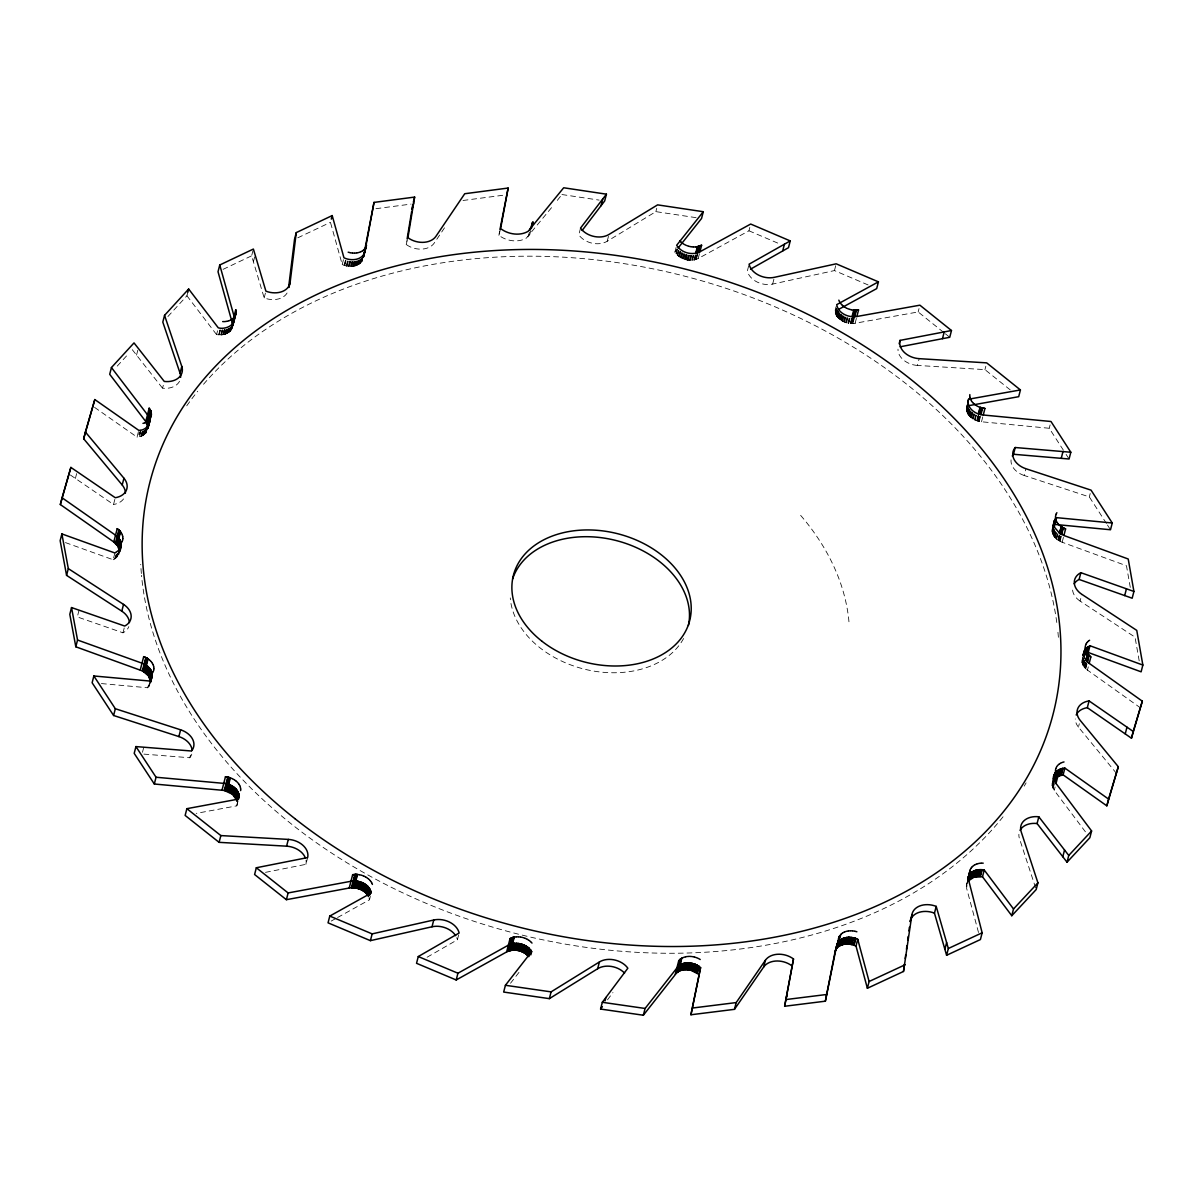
<?xml version="1.0" encoding="UTF-8"?>
<svg xmlns="http://www.w3.org/2000/svg" width="1203" height="1203" viewBox="0 0 1203 1203"><rect width="100%" height="100%" fill="white"/><g stroke="black" fill="none" stroke-linecap="round" stroke-linejoin="round"><path stroke-width="0.75" stroke-dasharray="5 3.75" d="M978.505 932.475L966.595 888.22L967.738 879.408M966.881 405.982C964.144 414.599 973.874 421.306 981.513 421.772L1049.242 428.268L1065.106 452.854M1140.579 707.935L1085.738 668.868L1082.535 664.432L1081.858 660.267M237.337 802.762L236.811 805.845L196.209 813.378M1130.279 587.395L1126.474 565.756L1062.174 542.252C1056.339 540.327 1050.144 534.117 1052.655 527.561M1085.407 831.814L1054.234 790.371L1052.114 785.529L1052.369 782.01M444.493 227.863L434.223 243.066A18.406 13.398 14.4 0 1 406.193 244.48L406.809 240.795M551.53 207.668L526.463 238.014A20.436 14.872 14.4 0 1 498.899 235.307L499.576 231.623M966.43 884.491L966.761 883.182M75.398 478.448L77.127 471.681M136.54 355.111L138.285 348.359M79.037 610.177L77.308 616.928L122.977 632.808A18.406 13.398 14.4 0 0 128.826 626.613M70.391 475.02L113.518 504.493L115.262 497.726M94.586 407.396L137.037 437.11L138.766 430.343M140.766 430.072L139.037 436.824L137.037 437.11M140.946 430.027C133.774 441.561 144.796 435.561 146.992 431.621M139.548 436.689L141.292 429.922M140.916 436.328L142.646 429.561M141.232 436.208L142.977 429.441M141.578 436.057L143.322 429.291M142.646 435.606L144.375 428.854M142.931 435.441L144.661 428.674M143.067 435.381L144.811 428.614M143.368 435.185L145.097 428.418M144.18 434.704L145.909 427.937M144.51 434.418L146.24 427.666M144.661 434.313L146.405 427.561M65.443 542.598L113.157 559.741L114.886 552.974M145.488 433.606L146.781 428.539M145.819 433.215L147.127 428.133M145.984 433.05L147.007 429.456M113.157 559.741L114.796 558.944L116.676 552.087M114.796 558.944L116.932 551.906M115.187 558.658L118.21 550.974M116.24 557.951L118.435 550.733M116.706 557.5L118.932 551.47M117.443 556.778L119.187 551.094M120.059 549.621L117.714 556.433M179.548 381.261A18.406 13.398 14.4 0 1 162.555 388.208L164.285 381.441M167.894 316.554L186.931 295.788L187.788 292.404M122.977 632.808L124.706 626.041M232.284 327.923C230.059 334.073 222.375 335.757 216.57 334.599L218.299 327.848M218.69 334.885L220.42 328.118M218.871 334.885L220.615 328.133M219.262 334.9L220.991 328.133M220.781 334.93L222.525 328.163M221.036 334.9L222.766 328.148M221.157 334.915L222.886 328.148M221.578 334.855L223.307 328.103M222.826 334.75L224.555 327.983M223.187 334.675L224.916 327.908L223.352 334.66M223.728 334.554L225.472 327.802M224.766 334.344L226.495 327.577M225.217 334.178L226.946 327.427M225.427 334.133L227.156 327.366M225.743 333.998L227.472 327.246M226.555 333.712L228.299 326.96M227.081 333.457L228.811 326.69M227.307 333.351L229.051 326.599M227.547 333.201L229.292 326.449M228.179 332.885L229.908 326.118M228.72 332.494L230.705 325.592M229.141 332.193L230.871 325.427M229.593 331.878L231.322 325.111M230.119 331.336L231.427 326.254M230.344 331.126L231.758 325.908M230.75 330.69L232.059 325.622M231.442 329.727L232.735 324.66M231.668 329.366L232.525 325.983M287.066 293.036A18.406 13.398 14.4 0 1 264.179 297.923L251.638 255.818L252.946 250.75M253.412 261.758L255.141 255.006M101.398 683.575L147.789 687.77L149.533 681.018M147.789 687.77L150.27 681.349M148.946 686.462L150.42 681.093M149.112 686.176L150.586 681.8M142.48 752.281L143.774 747.198M264.179 297.923L265.908 291.156M143.879 754.116L189.773 757.755L191.503 751.003M362.644 260.059C359.005 267.397 348.81 267.698 342.223 264.54L330.449 222.344L331.321 218.961M342.223 264.54L343.953 257.773M344.193 265.337L345.923 258.57M344.374 265.397L346.058 258.615M344.765 265.502L346.494 258.735M346.253 265.923L347.983 259.171M346.629 265.998L348.253 259.216M347.065 266.074L348.81 259.307M348.359 266.299L350.103 259.532M348.765 266.329L350.494 259.562M348.93 266.359L350.674 259.592M349.351 266.374L351.096 259.607M350.464 266.449L352.208 259.683M350.99 266.419L352.735 259.668M351.231 266.434L352.96 259.668M351.592 266.404L353.336 259.637M352.539 266.359L354.283 259.607M353.171 266.269L354.915 259.502M353.456 266.239L355.186 259.472M353.757 266.179L355.502 259.412M354.524 266.058L356.268 259.292M355.246 265.848L356.975 259.081M355.562 265.773L357.532 258.931M356.389 265.517L358.133 258.765M357.171 265.186L358.9 258.419M357.486 265.066L359.216 258.299M357.667 264.961L359.396 258.209M358.088 264.78L359.832 258.013M358.885 264.284L360.629 257.517M359.201 264.104L361.05 257.247M359.592 263.833L361.336 257.081M360.374 263.156L362.118 256.389M360.644 262.931L362.599 255.968M362.93 256.72L361.832 261.532M361.802 261.577L363.351 256.074M236.811 805.845L238.54 799.078M406.193 244.48L407.937 237.713M265.502 872.355L305.893 864.34L307.637 857.589M498.899 235.307L500.628 228.555M528.027 236.871L529.591 231.608M529.546 235.382L530.854 230.299M337.607 917.513L369.501 899.769L370.795 894.701M580.538 228.074L578.808 234.841A18.406 13.398 14.4 0 0 607.214 241.247L655.876 211.638L699.725 218.209M607.214 241.247L608.944 234.48M427.095 957.227L457.411 939.769L459.14 933.002M655.876 211.638L656.748 208.254M749.815 227.412L748.958 230.796L698.191 258.525C690.342 262.465 679.545 259.592 674.913 252.059L676.221 246.991M676.026 253.698L677.65 246.81M676.266 253.953L677.996 247.201M677.169 254.991L678.913 248.224M677.424 255.231L679.093 248.389M677.74 255.487L679.484 248.735M678.657 256.299L680.387 249.532M678.973 256.51L680.703 249.743M679.109 256.615L680.838 249.848M679.454 256.841L681.184 250.074M680.342 257.442L682.071 250.69M680.808 257.698L682.537 250.931M681.003 257.818L682.733 251.051M681.349 257.983L683.078 251.216M682.191 258.434L683.921 251.668M682.823 258.675L684.552 251.923M683.078 258.81L684.823 252.044M683.409 258.916L685.139 252.149M684.161 259.216L685.905 252.465M684.958 259.442L686.702 252.69M685.289 259.562L687.018 252.795M685.575 259.622L687.304 252.856M686.236 259.803L687.966 253.036M687.199 259.968L688.928 253.216M687.575 260.059L689.304 253.292M687.8 260.074L689.545 253.322M688.342 260.164L690.071 253.412M689.454 260.239L691.199 253.487M689.875 260.284L691.62 253.517M690.056 260.284L691.785 253.517M690.447 260.314L692.191 253.547M691.71 260.254L693.454 253.487M692.146 260.239L693.996 253.472M692.522 260.209L694.251 253.457M693.981 259.983L695.71 253.216M694.372 259.908L696.116 253.156M694.507 259.893L696.236 253.141M694.717 259.818L696.642 253.021M695.59 259.622L697.319 252.871M695.981 259.472L697.74 252.69M696.357 259.352L698.086 252.6M698.191 258.525L699.935 251.773M748.657 265.893L747.349 270.961A18.406 13.398 14.4 0 0 772.642 284.088L834.446 270.57L868.25 285.006M772.642 284.088L774.386 277.322M834.446 270.57L835.754 265.502M836.265 306.344C831.168 317.487 845.709 325.291 855.138 323.246L918.16 311.953L943.994 332.675M835.258 313.006L837.002 306.254M835.303 313.156L837.032 306.344M835.423 313.457L837.168 306.69M835.859 314.6L837.168 309.532M836.01 314.885L837.273 309.727M836.205 315.201L837.514 310.133M836.747 316.148L838.476 309.382M836.957 316.419L838.265 311.351M837.047 316.554L838.341 311.472M837.288 316.84L839.017 310.073M837.889 317.607L839.634 310.855M838.25 317.953L839.98 311.186L838.386 318.118M838.656 318.344L840.386 311.592M839.288 318.96L841.017 312.209M839.799 319.351L841.529 312.6M839.995 319.532L841.724 312.765M840.265 319.712L842.01 312.96M840.882 320.193L842.626 313.427M841.574 320.599L843.318 313.833M841.844 320.78L843.589 314.013M842.1 320.915L843.844 314.148M842.671 321.246L844.401 314.479M843.544 321.652L845.288 314.885M844.115 321.908L845.619 315.051M844.596 322.118L846.341 315.366M845.679 322.479L847.408 315.712M846.07 322.63L847.98 315.908M846.626 322.795L848.371 316.028M847.92 323.081L849.649 316.314M848.341 323.186L850.085 316.419M848.461 323.201L850.205 316.434M848.732 323.261L850.461 316.494M850.28 323.427L852.01 316.675M850.641 323.472L852.386 316.72M850.837 323.487L852.581 316.735M851.092 323.487L852.837 316.72M851.288 323.502L853.032 316.735M852.04 323.547L853.784 316.78M852.927 323.502L854.671 316.735M855.138 323.246L856.867 316.494M918.16 311.953L919.032 308.569M1010.264 389.922L984.956 369.637L917.438 365.426L919.167 358.659M966.415 407.907L967.753 402.404M966.34 409.246L967.618 403.982M966.385 409.667L967.633 404.268M966.49 410.644L967.798 405.576M966.595 411.08L967.889 405.877M966.716 411.396L968.009 406.328M966.971 412.253L968.265 407.17M967.227 412.824L968.46 407.576M967.377 413.095L969.122 406.343M967.723 413.817L969.468 407.05M968.054 414.298L969.362 409.231M968.174 414.509L969.483 409.441M968.37 414.734L970.099 407.982M968.761 415.321L970.505 408.554M969.257 415.862L971.001 409.095M969.453 416.088L971.182 409.336M969.648 416.283L971.377 409.516M970.054 416.719L971.783 409.967M970.746 417.306L972.475 410.554M971.001 417.546L972.731 410.794M971.182 417.682L972.926 410.915M971.573 418.012L973.302 411.246M972.475 418.599L974.204 411.847M984.956 369.637L985.828 366.253M972.806 418.839L974.535 412.073M972.956 418.93L974.686 412.163M973.272 419.14L975.016 412.373M974.43 419.727L976.159 412.96M974.911 419.982L976.535 413.17M975.152 420.088L976.881 413.336M976.61 420.659L978.355 413.892M978.701 414.027L977.137 420.855L978.881 414.103M977.407 420.915L979.137 414.148M977.588 420.975L979.332 414.223M978.31 421.215L980.054 414.449M978.791 421.291L980.55 414.539M979.212 421.411L980.956 414.644M981.513 421.772L983.257 415.005M1106.474 523.5L1089.332 496.914L1024.189 475.486L1025.918 468.734M1049.242 428.268L1050.114 424.885M1052.189 529.185L1053.136 525.365M1052.084 530.869L1053.362 524.929M1052.099 531.591L1053.407 526.523M1052.204 532.102L1053.512 527.034M1052.309 532.568L1053.542 527.245M1052.445 533.2L1053.753 528.117M1052.775 534.057L1053.993 528.734M1052.881 534.267L1054.189 529.2M1053.091 534.779L1054.384 529.711M1053.648 535.756L1054.805 530.403M1053.768 535.921L1055.076 530.854M1054.008 536.312L1055.302 531.245M1054.64 537.079L1056.369 530.312M1054.971 537.485L1056.595 530.613M1055.196 537.756L1056.926 531.004M966.31 886.16L967.994 879.017M966.295 886.476L967.603 881.393M1056.069 538.583L1057.798 531.816M1056.429 538.929L1058.084 532.102M1056.61 539.094L1058.354 532.343M1057.813 539.982L1059.542 533.215M1058.144 540.222L1059.828 533.44M1058.249 540.297L1059.978 533.546M1058.64 540.523L1060.219 533.651M1059.241 540.929L1060.986 534.162M1059.708 541.139L1061.422 534.358M1060.054 541.335L1061.783 534.568M1062.174 542.252L1063.903 535.485M1089.332 496.914L1090.189 493.531M1139.196 660.868L1135.03 637.154L1080.099 601.079L1081.828 594.312M1081.798 661.229L1083.106 656.161M1081.963 662.432L1083.196 656.883M1082.023 662.838L1083.753 656.071M1082.294 663.68L1083.587 658.612M1082.444 664.131L1083.677 658.928M1052.024 783.935L1053.422 778.13M1082.535 664.432L1084.264 657.665M1052.084 784.912L1053.377 779.845M1052.114 785.529L1053.377 780.176M1083.031 665.394L1084.76 658.627M1083.241 665.8L1084.911 658.943L1083.332 665.996M1052.399 786.702L1053.693 781.634M1052.505 787.138L1053.753 781.92M1052.64 787.484L1053.903 782.251M1052.836 788.04L1054.565 781.288M1084.129 667.094L1085.422 662.011M1053.181 788.717L1054.775 781.634M1084.309 667.349L1086.038 660.582M1084.414 667.485L1086.083 660.627M1084.7 667.785L1086.324 660.883M1085.121 668.297L1086.85 661.53M1054.234 790.371L1055.106 786.988M1085.482 668.597L1087.196 661.83M1085.738 668.868L1087.467 662.116M1087.422 670.236L1088.294 666.868M1116.564 773.484L1078.444 727.108L1079.302 723.725M119.247 553.365L118.751 554.703M607.47 999.858L612.959 992.535M510.523 983.242L519.666 971.498M557.32 200.375L560.778 195.999M674.913 252.059L677.229 249.141M117.232 366.103L128.51 353.787M331.231 921.062L336.013 918.4M223.066 269.352L251.638 255.818M297.803 237.803L330.449 222.344M375.968 208.69L411.065 204.089M463.005 200.48L504.598 195.051M561.936 194.54L599.124 200.104M748.958 230.796L778.176 243.277M945.438 333.832L949.738 337.291M132.27 349.682L162.555 388.208M186.931 295.788L216.57 334.599M1066.099 454.388L1069.076 459.005M1107.482 525.064L1110.504 529.756M369.005 897.724L369.501 899.769M1035.603 887.814L1019.422 838.446A18.406 13.398 14.4 0 1 1018.896 834.28M683.59 638.477A91.007 66.24 14.4 0 1 585.966 669.53A91.007 66.24 14.4 0 1 510.283 597.936M917.438 365.426A18.406 13.398 14.4 0 1 897.994 349.171M1024.189 475.486A18.406 13.398 14.4 0 1 1011.046 459.862M1080.099 601.079A18.406 13.398 14.4 0 1 1072.565 589.62M1078.444 727.108A18.406 13.398 14.4 0 1 1075.287 718.943M456.719 937.693A18.406 13.398 14.4 0 1 457.411 939.769M306.028 860.235A18.406 13.398 14.4 0 1 305.893 864.34M191.773 754.161A18.406 13.398 14.4 0 1 189.773 757.755M123.548 498.914A18.406 13.398 14.4 0 1 113.518 504.493M1026.099 782.882A466.238 339.351 14.4 0 1 1024.189 786.145M1003.046 816.792A466.238 339.351 14.4 0 1 501.831 929.769A466.238 339.351 14.4 0 1 141.518 575.35M141.368 573.545A466.238 339.351 14.4 0 1 140.736 564.342M186.736 405.832A466.238 339.351 14.4 0 1 197.728 391.246M203.548 384.253A466.238 339.351 14.4 0 1 698.853 279.983A466.238 339.351 14.4 0 1 1057.121 625.049M1057.948 632.297A466.238 339.351 14.4 0 1 1058.565 639.5M800.642 515.365A265.517 193.247 14.4 0 1 849.213 624.974M854.235 316.735L852.506 323.502L854.265 316.735"/><path stroke-width="1.5" d="M236.044 312.735L235.743 309.757L232.329 323.066L232.69 325.502M235.623 314.795L236.014 312.885M968.099 878.04L982.144 932.791L980.415 939.558L946.596 955.272L934.46 913.152L936.205 906.385A18.406 13.398 14.4 0 0 911.874 914.972L910.13 921.739A18.406 13.398 14.4 0 1 934.46 913.152M1038.821 816.792L1037.091 823.544L1067.031 862.205L1068.76 855.438L1038.821 816.792A18.406 13.398 14.4 0 0 1021.167 831.694L1037.918 882.822L1036.174 889.573L1011.783 915.724L982.49 876.776L974.28 877.002L967.753 881.303L969.753 871.919L967.753 880.235M119.924 550.673C122.811 545.185 120.706 538.373 115.533 535.2L62.06 497.771L70.872 467.411L115.262 497.726A18.406 13.398 14.4 0 0 123.939 478.223L85.398 432.012L94.811 399.561L138.766 430.343C146.691 430.779 153.473 421.276 147.488 414.749L111.443 367.547L134.014 342.915L164.285 381.441A18.406 13.398 14.4 0 0 181.788 366.419L164.555 315.336L188.66 289.021L218.299 327.848C225.457 329.848 236.435 325.096 234.074 316.299L219.758 264.991L253.382 249.051L265.908 291.156A18.406 13.398 14.4 0 0 290.134 282.419L296.269 232.6L332.193 215.578L343.953 257.773C350.87 261.231 362.569 260.434 364.87 251.668L374.013 202.405L414.644 197.081L407.937 237.713A18.406 13.398 14.4 0 0 435.952 236.299L464.734 193.728L508.147 188.044L500.628 228.555A20.436 14.872 14.4 0 0 528.207 231.247L563.681 187.773L606.432 194.179L604.688 200.946L582.132 230.48M120.977 546.598L119.187 550.027L114.886 552.974L61.879 533.921L68.315 568.613L123.533 604.402A18.406 13.398 14.4 0 1 124.706 626.041L71.533 607.56L77.548 640.026L142.014 663.199C149.217 665.018 156.149 674.763 149.533 681.018L93.849 675.981L115.338 708.732L180.615 729.815A18.406 13.398 14.4 0 1 191.503 751.003L135.939 746.582L156.044 777.243L223.758 783.364C231.412 783.785 241.186 790.416 238.54 799.078L186.871 808.672L185.142 815.439L219.096 842.341L286.585 846.175A18.406 13.398 14.4 0 1 305.457 858.145M240.66 790.597L240.72 789.258M969.753 395.937L969.829 394.599M1083.617 652.898L1084.264 657.665L1087.467 662.116L1142.324 701.184L1131.467 738.221L1087.317 707.68A18.406 13.398 14.4 0 0 1076.174 714.973M153.789 669.68L153.909 668.462M1055.482 517.095L1055.602 515.876M288.615 287.337L294.524 239.352L296.269 232.6M235.938 313.487L235.743 309.757M678.567 965.874C685.018 961.002 694.672 962.55 700.597 967.588L690.943 1014.761L734.462 1009.347L736.191 1002.58L765.424 960.205A18.406 13.398 14.4 0 1 793.499 958.971L784.642 1006.264L825.363 1001.182L836.747 945.272C839.108 936.551 850.852 935.769 857.739 939.287L856.01 946.054L867.378 988.264L903.498 971.468L904.476 964.099M905.212 958.58L905.709 954.896M906.445 949.362L906.942 945.678M907.679 940.16L908.175 936.475M908.912 930.942L909.393 927.257M903.498 971.468L911.874 914.972M969.844 871.183L970.009 874.912L969.708 873.167M122.706 539.816L122.871 538.613M1085.271 646.958L1085.452 645.77M407.11 238.961L411.667 211.412M412.674 205.277L411.967 209.578L413.697 202.826M784.642 1006.264L793.499 958.971M363.471 256.6L374.013 202.405M499.922 229.788L508.147 188.044M151.112 416.569L151.352 415.366M690.943 1014.761L700.597 967.588M825.363 1001.182L835.017 952.039L839.529 936.009M1055.542 769.905L1055.783 768.702M236.014 313.171L233.036 324.84M968.174 877.724L968.505 876.431M119.488 551.681L117.924 546.207L113.789 541.967L60.33 504.538L62.06 497.771M70.872 467.411L60.33 504.538M125.428 493.14A18.406 13.398 14.4 0 0 122.21 484.989L83.669 438.764L85.398 432.012M94.811 399.561L83.669 438.764M61.879 533.921L60.15 540.688L66.571 575.365L121.804 611.169A18.406 13.398 14.4 0 1 129.428 622.598M111.443 367.547L109.699 374.298L145.758 421.516L148.029 427.952M66.571 575.365L68.315 568.613M71.533 607.56L69.804 614.327L75.819 646.793L142.751 671.063M75.819 646.793L77.548 640.026M164.555 315.336L162.811 322.088L180.059 373.186A18.406 13.398 14.4 0 1 180.63 377.351M122.21 484.989L123.939 478.223M113.789 541.967L117.202 528.658L119.954 531.109L116.541 544.418M145.758 421.516L149.172 408.208L150.781 411.095L147.367 424.403M115.488 543.335L118.917 530.027M115.774 543.621L119.157 530.282M146.826 423.17L150.24 409.862M116.105 543.906L119.533 530.598L117.202 528.658M146.977 423.501L150.375 410.163M147.187 423.832L150.601 410.524L149.172 408.208M116.646 544.553L120.074 531.245L121.428 533.079M147.548 424.839L150.841 411.246L151.352 413.246M116.932 544.854L120.24 531.41M147.638 425.17L150.961 411.531M117.112 545.109L120.541 531.801L119.533 530.598M146.856 429.666L150.27 418.524M147.969 426.975L149.668 419.787M147.713 428.448L149.758 421.185M117.924 546.207L119.653 539.44M147.999 428.373L149.728 421.471M118.074 546.478L119.819 539.711M118.24 546.809L119.969 540.042M118.736 547.756L120.465 540.989M118.902 548.192L120.571 541.29M118.977 548.508L120.721 541.741M119.323 549.756L121.007 542.598M119.398 550.222L121.112 543.17L120.12 544.192M119.262 552.102L121.232 544.192M119.458 551.921L121.217 544.703M187.788 292.404L188.66 289.021M93.849 675.981L92.12 682.748L113.608 715.499L178.871 736.582A18.406 13.398 14.4 0 1 192.134 750.086M180.059 373.186L181.788 366.419M121.804 611.169L123.533 604.402M219.758 264.991L218.029 271.743L232.329 323.066M113.608 715.499L115.338 708.732M140.27 669.951L143.683 656.643L147.247 658.357L143.819 671.665M142.405 670.868L145.819 657.56M146.165 657.755L142.781 671.079L148.495 675.86L150.51 681.59M143.217 671.274L146.631 657.966L143.683 656.643M232.359 326.224L236.059 311.502M232.525 325.983L236.104 312.194M143.984 671.77L147.398 658.462L149.458 659.936M144.375 671.996L147.638 658.582M144.661 672.206L148.074 658.898L146.631 657.966M145.864 673.078L147.593 666.312M146.134 673.319L147.774 666.492M146.42 673.59L148.149 666.838M147.292 674.417L149.037 667.65M147.518 674.688L149.262 667.921M147.638 674.793L149.367 668.041M147.864 675.094L149.593 668.327M148.495 675.86L150.225 669.094M148.721 676.251L150.465 669.485M148.856 676.417L150.586 669.65M149.007 676.688L150.736 669.936M149.428 677.394L151.157 670.627M149.743 678.101L151.367 671.139M149.834 678.357L151.563 671.605M150.074 678.973L151.819 672.206M150.225 679.59L151.954 672.838M150.33 680.071L152.044 673.078M150.435 680.582L152.179 673.815M150.465 681.304L152.21 674.537M150.495 682.161L152.24 674.838M150.691 682.026L152.074 676.537M135.939 746.582L134.195 753.349L154.315 784.01L224.329 790.461L232.57 794.281L237.036 800.732M154.315 784.01L156.044 777.243M288.825 287.487L290.134 282.419M178.871 736.582L180.615 729.815M331.321 218.961L332.193 215.578M222.029 790.115L225.442 776.807L227.743 777.153L229.367 777.574L226.149 790.957M224.329 790.461L227.743 777.153M224.72 790.566L228.164 777.273M225.232 790.657L228.645 777.349L230.344 777.905L226.931 791.213M366.539 245.126L363.562 256.735M226.405 791.003L229.562 777.649M363.246 257.292L366.058 246.75M226.585 791.063L229.818 777.694M228.405 791.754L230.134 785.003M228.75 791.92L230.48 785.153M229.126 792.13L230.871 785.364M230.284 792.702L232.014 785.95M230.765 793.003L232.344 786.16M231.096 793.228L232.826 786.476M219.096 842.341L220.841 835.574L186.871 808.672M231.999 793.83L233.728 787.063M232.57 794.281L234.119 787.394M232.826 794.521L234.57 787.754M233.532 795.108L235.262 788.341M233.938 795.544L235.683 788.792M234.134 795.724L235.878 788.973M234.329 795.965L236.059 789.198M234.826 796.506L236.57 789.739M235.232 797.078L236.976 790.326M235.547 797.529L237.156 790.551M235.878 798.01L237.608 791.243M236.239 798.717L237.968 791.95M236.465 799.168L238.134 792.236M236.66 799.574L238.389 792.807M236.916 800.416L238.645 793.649M237.051 800.867L238.765 793.965M237.141 801.168L238.886 794.401M238.134 798.762L238.991 795.378M238.194 799.394L239.051 795.709M413.351 202.164L414.644 197.081M256.329 867.754L254.6 874.521L286.389 899.694L349.231 888.025C356.299 886.837 364.464 889.634 368.223 895.979L369.953 889.228C366.193 882.882 358.043 880.07 350.96 881.273L288.118 892.942L256.329 867.754L307.637 857.589A18.406 13.398 14.4 0 0 288.329 839.408L220.841 835.574M286.585 846.175L288.329 839.408M286.389 899.694L288.118 892.942M369.953 889.228L371.231 893.017L329.772 916.069L328.043 922.836L370.404 940.656L432.012 926.776A18.406 13.398 14.4 0 1 455.651 935.663M349.231 888.025L352.644 874.716L356.479 874.461L353.065 887.769M351.426 887.769L354.84 874.461M351.832 887.769L355.276 874.461M352.314 887.724L355.727 874.416L357.502 874.521L354.073 887.829M353.261 887.769L356.674 874.461L359.306 874.731M353.652 887.784L357.126 874.476M355.637 887.994L357.366 881.228M355.893 888.04L357.637 881.288M356.013 888.055L357.757 881.303M356.449 888.16L358.178 881.393M357.727 888.431L359.471 881.679M358.118 888.566L359.847 881.799M358.283 888.611L360.028 881.844M358.689 888.746L360.419 881.994M359.772 889.107L361.501 882.34M360.253 889.318L361.998 882.551M360.479 889.408L362.208 882.641M529.756 230.104L532.959 222.074L531.29 228.615M360.825 889.573L362.554 882.807M361.697 889.964L363.441 883.197M362.268 890.295L364.013 883.543M362.524 890.431L364.268 883.664M362.795 890.611L364.539 883.844M363.486 891.017L365.231 884.25M364.118 891.483L365.847 884.716M364.584 891.844L366.118 884.897M365.111 892.235L366.84 885.468M365.742 892.852L367.486 886.085M366.013 893.077L367.757 886.31M366.148 893.243L367.892 886.476M366.509 893.573L368.238 886.822M367.126 894.355L368.855 887.588M367.456 894.761L369.186 888.009M367.667 895.032L369.396 888.28M368.449 896.385L370.148 889.528M369.005 894.882L370.298 889.814M369.877 894.355L370.75 890.972M370.043 894.791L370.87 891.303M370.404 940.656L372.148 933.889L433.742 920.009A18.406 13.398 14.4 0 1 459.14 933.002L418.268 956.55L416.539 963.302L456.193 979.979L506.628 951.934C513.892 948.205 523.591 950.46 528.824 956.641M601.034 205.728L602.778 198.961M432.012 926.776L433.742 920.009M456.193 979.979L457.937 973.227L508.358 945.167C516.192 941.167 527.004 944.024 531.681 951.528L530.809 954.896M506.628 951.934L510.042 938.626L512.222 937.678M508.448 951.092L511.861 937.784M508.809 950.987L512.252 937.678L513.32 937.363L509.907 950.671M509.215 950.821L512.628 937.513L514.237 937.152L510.824 950.46M510.072 950.626L513.501 937.317L515.952 936.896M510.418 950.52L513.892 937.197M512.283 950.22L514.012 943.453M514.267 943.438L512.538 950.205L514.388 943.423M513.079 950.175L514.809 943.408M606.432 194.179L580.538 228.074A18.406 13.398 14.4 0 0 608.944 234.48L657.605 204.871L703.289 211.713L701.544 218.48L678.387 247.683M531.681 951.528L505.41 985.287L503.666 992.054L549.35 998.64L597.665 968.716A18.406 13.398 14.4 0 1 624.552 973.077M514.343 950.114L516.072 943.347M514.734 950.129L516.643 943.363M515.335 950.175L517.064 943.408M516.448 950.235L518.192 943.468M516.989 950.325L518.719 943.558M695.71 253.216L697.394 246.675L701.62 245.217L699.935 251.773C692.086 255.713 681.274 252.825 676.657 245.292L703.289 211.713M517.215 950.355L518.959 943.588M696.116 253.156L698.146 246.51M696.236 253.141L697.92 246.585M517.606 950.43L519.335 943.663M696.462 253.051L698.311 246.465L701.62 245.217M697.319 252.871L699.003 246.314M518.553 950.596L520.298 943.829M697.71 252.705L699.409 246.149M698.086 252.6L699.77 246.044M519.215 950.776L520.959 944.009M519.501 950.836L521.245 944.069M519.831 950.941L521.561 944.175M520.628 951.167L522.358 944.4M521.395 951.468L523.125 944.701M521.711 951.573L523.455 944.806M521.982 951.693L523.711 944.926M522.613 951.949L524.343 945.182M523.455 952.385L525.185 945.618M523.801 952.55L525.546 945.784M523.997 952.671L525.726 945.904M524.463 952.911L526.207 946.159M525.365 953.528L527.094 946.761M525.846 953.844L527.455 946.972M526.162 954.069L527.891 947.302M527.079 954.851L528.809 948.099M527.395 955.122L529.14 948.355M527.47 955.197L529.2 948.43M527.651 955.362L529.395 948.596M528.583 956.385L530.312 949.618M529.245 954.956L530.553 949.874M529.365 955.077L530.658 950.009M549.35 998.64L551.094 991.874L599.41 961.964A18.406 13.398 14.4 0 1 627.846 968.204L602.312 1002.294L600.583 1009.061L643.349 1015.227L676.808 972.656L681.048 958.731M597.665 968.716L599.41 961.964M782.687 250.961L784.416 244.209M699.935 251.773L750.687 224.044L790.236 240.916L788.491 247.683L750.567 269.141M605.049 1000.866L605.921 997.482M643.349 1015.227L645.079 1008.46L678.552 965.889M675.304 974.159L678.718 960.851L680.221 959.347M676.537 972.851L679.951 959.543M677.094 972.37L680.507 959.062L681.77 958.28L678.357 971.588L676.823 972.641M677.635 972.039L681.184 958.641L683.169 957.573M678.071 971.738L681.484 958.43M678.357 971.588L679.53 970.971L681.274 964.205M679.53 970.971L681.59 964.084M679.755 970.881L681.951 963.949M680.221 970.716L681.319 970.325L683.048 963.558M681.319 970.325L683.56 963.438M681.68 970.25L683.951 963.362M682.221 970.129L683.244 969.889L684.973 963.137M683.244 969.889L685.499 963.077M683.755 969.844L685.71 963.047M683.981 969.798L686.086 963.032M852.01 316.675L853.694 310.118L858.551 309.938L856.867 316.494C848.686 317.893 838.205 313.532 836.702 304.645L878.431 281.848L836.19 263.818L774.386 277.322A18.406 13.398 14.4 0 1 749.078 264.194L790.236 240.916M854.25 310.179L852.837 316.72M684.342 969.783L685.274 969.693L687.003 962.926M853.032 316.735L854.701 310.194L858.551 309.938M685.274 969.693L687.68 962.941M685.936 969.708L687.951 962.926M853.784 316.78L855.453 310.239M686.221 969.693L688.296 962.956M854.671 316.735L856.341 310.194M686.567 969.708L687.364 969.723L689.108 962.956M687.364 969.723L688.191 969.813L689.92 963.062M688.191 969.813L690.251 963.077M688.522 969.844L690.537 963.137M688.808 969.904L691.214 963.212M689.484 969.979L690.432 970.189L692.176 963.438M690.432 970.189L692.552 963.513M698.868 974.355L691.048 970.34L692.778 963.573M691.575 970.46L693.304 963.693M692.642 970.821L694.387 964.069M693.048 970.956L694.793 964.189M693.214 971.016L694.958 964.265M693.605 971.152L695.334 964.385M694.778 971.693L696.507 964.941M695.274 971.934L696.913 965.107M695.514 972.039L697.244 965.287M696.793 972.821L698.537 966.069M697.169 973.047L698.913 966.295M697.289 973.122L699.018 966.355M878.431 281.848L876.686 288.615L838.175 309.652M899.152 343.772L900.024 340.389L951.483 330.524L949.738 337.291L900.13 346.795M734.462 1009.347L763.694 966.971L765.424 960.205M942.475 338.675L944.22 331.908M785.634 1000.55L787.379 993.783M967.738 402.599L968.61 399.216L1020.43 389.937L1018.7 396.689L968.656 405.667M835.514 950.4L839.965 935.378L835.017 952.039M836.115 949.317L840.897 934.31M836.551 948.686L839.273 940.791M837.318 947.753L839.544 940.566M837.544 947.543L840.341 939.889M838.596 946.656L840.732 939.618M838.882 946.475L841.047 939.453M839.318 946.205L841.859 938.957M840.115 945.723L842.28 938.776M840.551 945.528L842.461 938.671M840.732 945.438L842.792 938.566M841.047 945.317L843.559 938.22M984.926 408.464L982.234 407.997L980.054 414.449L978.355 413.892L980.024 407.351L984.926 408.464L983.257 415.005L980.55 414.539M841.829 944.987L844.16 938.054M978.761 414.043L980.37 407.486L978.325 406.674M842.431 944.821L844.401 937.964M978.881 414.103L980.43 407.501M842.671 944.731L844.717 937.904M979.137 414.148L980.55 407.546M979.332 414.223L981.001 407.667L982.204 407.982M842.972 944.671L845.438 937.708M980.054 414.449L981.738 407.907M843.694 944.46L846.205 937.588M844.461 944.355L846.506 937.528M844.777 944.28L846.792 937.498M980.956 414.644L982.625 408.103M845.062 944.265L847.423 937.408M845.694 944.16L846.641 944.129L848.371 937.378M846.641 944.129L848.747 937.348M847.002 944.099L848.972 937.348M847.243 944.114L849.498 937.332M847.769 944.099L848.882 944.175L850.611 937.423M848.882 944.175L851.213 937.468M849.303 944.19L851.604 937.498M849.874 944.25L851.168 944.49L852.897 937.723M851.168 944.49L853.453 937.829M851.724 944.596L853.709 937.874M856.01 946.054L853.468 945.077L855.213 938.31M853.859 945.182L855.589 938.415M854.04 945.242L855.649 938.445M867.378 988.264L869.107 981.498L857.739 939.287M1013.482 454.268L1015.227 447.516L1070.82 452.238L1069.076 459.005L1013.482 454.268A18.406 13.398 14.4 0 0 1012.279 455.982M1061.241 458.328L1062.971 451.576M1053.091 525.861L1054.49 520.493L1056.55 517.651L1112.249 522.989L1110.504 529.756L1054.82 524.418L1053.482 526.012L1055.392 518.959M1053.196 525.561L1054.61 520.222M944.881 949.332L946.626 942.566M1053.708 525.636L1055.452 518.869M1054.82 524.418L1056.55 517.651M946.596 955.272L948.34 948.505L936.205 906.385M968.084 878.325L970.174 869.874M968.25 880.611C967.287 871.528 977.272 868.461 984.219 870.01L1013.512 908.957L1011.783 915.724M968.656 880.175L970.28 873.558M968.325 881.453L970.626 873.213M969.423 879.438L971.167 872.671M969.889 879.107L971.618 872.355M970.054 878.957L971.798 872.205M970.295 878.822L972.039 872.055M970.851 878.431L972.58 871.664M1063.903 535.485L1059.542 533.215L1061.226 526.673L1065.587 528.944L1063.903 535.485L1128.219 559.004L1133.918 591.455L1132.173 598.222L1079.121 579.455A18.406 13.398 14.4 0 0 1074.159 583.771M971.483 878.115L973.212 871.348M1061.512 526.884C1055.632 541.906 1065.587 527.23 1059.858 525.621M971.723 877.964L973.453 871.198M971.964 877.874L973.693 871.107M1060.369 533.756L1061.663 526.989M972.475 877.604L974.219 870.852M1060.986 534.162L1062.655 527.621M973.302 877.333L975.031 870.566M1061.437 534.373L1063.091 527.816L1062.054 527.215M973.618 877.198L975.558 870.386M1061.783 534.568L1063.121 527.831M974.28 877.002L976.024 870.235M975.317 876.792L977.047 870.025M975.693 876.686L977.422 869.934M975.859 876.671L977.603 869.904M976.235 876.596L977.964 869.844M977.483 876.491L979.212 869.739M977.904 876.446L979.753 869.694M978.28 876.431L980.009 869.664M979.798 876.476L981.528 869.709M981.979 869.724L980.189 876.476L982.114 869.724M982.49 876.776L984.219 870.01M1079.121 579.455L1080.865 572.688L1133.918 591.455M1083.136 654.763L1085.377 649.003L1089.978 645.74L1142.85 665.064L1141.121 671.83L1088.249 652.492L1083.467 656.041L1085.377 649.003L1085.707 650.372M1083.121 655.545L1084.52 650.327M1083.392 655.034L1084.685 649.966M1083.738 655.665L1085.647 648.658M1084.655 654.718L1086.399 647.951M1084.986 654.417L1086.715 647.65M1053.181 779.213C1053.061 772.747 1058.881 768.251 1064.866 768.085L1108.564 799.078L1106.835 805.845L1063.121 774.852L1056.775 776.732L1058.505 769.965M1085.136 654.267L1086.865 647.515M1053.437 778.777L1054.986 773.303M1053.557 779.529L1055.287 772.777M1053.963 779.048L1055.858 772.085M1086.189 653.56L1087.918 646.793M1054.775 781.634L1054.129 779.95L1056.023 771.92M1086.489 653.349L1088.324 646.522M1054.234 780.371L1056.369 771.529M1054.384 780.717L1056.008 774.025L1055.512 772.025M1054.565 781.288L1057.181 770.822M1056.054 775.8L1057.347 770.717M1085.858 660.327L1087.542 653.785L1090.835 656.928L1089.166 663.485M1067.031 862.205L1089.858 837.724L1091.602 830.972L1054.911 781.95L1057.693 770.446M1086.038 660.582L1087.723 654.041L1086.655 652.492M1086.144 660.718L1087.753 654.086L1086.429 661.018M1088.249 652.492L1089.978 645.74M1058.79 769.785L1057.061 776.536L1058.941 769.709M1086.85 661.53L1088.535 654.988M1057.497 776.311L1059.226 769.544M1055.978 783.604L1057.648 777.063L1055.813 773.394M1087.211 661.845L1088.88 655.274L1088.113 654.477M1087.467 662.116L1088.895 655.289M1058.565 775.875L1060.294 769.108M1058.911 775.724L1060.745 768.928M1059.226 775.604L1060.971 768.837M1060.595 775.243L1062.339 768.491M1060.941 775.153L1062.85 768.356L1061.121 775.108M1063.121 774.852L1064.866 768.085M1087.317 707.68L1089.061 700.913L1133.196 731.454L1131.467 738.221M1124.7 595.575L1126.429 588.808M1062.805 856.747L1064.535 849.98M1125.241 733.905L1126.97 727.153M1089.061 700.913A18.406 13.398 14.4 0 0 1080.174 720.341L1118.309 766.732L1106.835 805.845M968.61 399.216C966.235 405.877 972.43 412.012 978.355 413.892M1108.564 799.078L1118.309 766.732M1133.196 731.454L1142.324 701.184M153.337 671.304L153.713 670.116M1055.678 515.44L1056.069 514.252M838.431 938.731L839.198 936.475M1054.49 774.146L1054.129 779.95M122.165 541.395L122.586 540.252M1054.384 520.794L1054.505 527.305L1059.542 533.215M1085.572 645.319L1085.993 644.191M150.495 418.118L150.976 417.005M365.381 247.968L364.133 249.547M1055.933 768.266L1056.429 767.168M234.901 316.299L235.457 315.171M970.355 869.498L970.911 868.371M968.52 876.34L969.979 873.844M152.54 672.868L153.202 671.695M1056.219 513.861L1056.896 512.704M121.308 542.854L121.969 541.801M1086.204 643.77L1086.88 642.733M1056.655 766.762L1057.392 765.74M600.583 1009.061L602.387 1006.655M233.878 317.682L234.645 316.675M971.167 867.995L971.964 867.002M1013.512 908.957L1037.918 882.822M1068.76 855.438L1091.602 830.972M1087.151 642.357L1088.083 641.41M678.718 960.851L680.507 959.062M532.959 222.074L531.711 223.367M148.3 420.794L149.232 419.907M1057.708 765.379L1058.64 764.491M1054.114 778.852L1055.226 777.8M232.555 318.885L233.532 318.028M972.31 866.656L973.302 865.799M362.72 250.705L363.787 249.848M841.228 934.024L842.311 933.167M118.616 545.35L119.804 544.493M1088.399 641.109L1089.602 640.252M146.781 421.877L147.924 421.11M1059.031 764.176L1060.189 763.424M230.961 319.893L232.134 319.186M973.708 865.513L974.896 864.807M361.08 251.653L362.298 250.976M842.732 932.896L843.965 932.22M869.107 981.498L905.227 964.716M948.34 948.505L982.144 932.791M144.992 422.749L146.345 422.133M1060.625 763.168L1061.978 762.567M510.042 938.626L512.628 937.513M229.156 320.69L230.495 320.148M975.377 864.566L976.716 864.025M359.216 252.389L360.584 251.878M844.461 932.009L845.844 931.513M683.635 957.408L685.093 956.941M142.962 423.381L144.54 422.93M697.74 246.63L695.68 246.916M1062.429 762.386L1064.008 761.935M227.141 321.246L228.63 320.87M977.242 863.844L978.731 863.483M357.171 252.871L358.659 252.54M846.386 931.363L847.889 931.047M685.635 956.821L687.169 956.535M856.867 316.494L919.889 305.186L951.483 330.524M692.672 1008.009L736.191 1002.58M786.371 999.498L827.108 994.43M224.991 321.547L226.6 321.366M979.272 863.363L980.896 863.183M352.644 874.716L355.727 874.416M355.02 253.096L356.584 252.961M848.476 930.957L850.055 930.821M687.77 956.475L689.364 956.4M516.493 936.866L518.147 936.821M693.469 246.976L695.139 246.946M222.675 321.592L224.45 321.592M981.437 863.137L983.212 863.168M352.765 253.066L354.404 253.111M850.656 930.806L852.295 930.866M689.981 956.4L691.605 956.505M983.257 415.005L1050.986 421.501L1070.82 452.238M518.749 936.866L520.403 937.017M691.229 246.765L692.868 246.931M851.874 309.893L854.07 310.163M505.41 985.287L551.094 991.874M602.312 1002.294L645.079 1008.46M350.479 252.765L352.178 253.021M852.897 930.911L854.581 931.182M225.442 776.807L228.645 777.349M692.221 956.596L693.845 956.881M521.019 937.122L522.628 937.468M688.988 246.314L690.612 246.66M359.862 874.852L361.532 875.258M849.664 309.366L851.333 309.772M229.938 777.74L232.059 778.567M348.178 252.194L349.938 252.66M855.138 931.287L856.882 931.769M851.98 944.641L853.468 945.077M694.462 957.032L696.056 957.513M523.245 937.633L524.809 938.16M686.823 245.607L688.387 246.134M362.103 875.438L363.667 876.01M847.529 308.6L849.092 309.171M329.772 916.069L372.148 933.889M418.268 956.55L457.937 973.227M1063.467 528.027L1065.587 528.944M696.627 957.708L698.191 958.385M525.395 938.385L526.869 939.077M684.763 244.675L686.236 245.367M364.238 876.265L365.682 876.987M845.514 307.607L846.957 308.344M232.54 778.822L234.014 779.604M976.37 405.622L977.844 406.419M698.687 958.626L700.206 959.513M527.41 939.363L528.779 940.22M682.868 243.532L684.221 244.389M366.208 877.303L367.532 878.175M843.679 306.404L844.987 307.291M234.51 779.92L235.803 780.837M974.595 404.373L975.889 405.291M1020.43 389.937L986.686 362.87L919.167 358.659A18.406 13.398 14.4 0 1 900.024 340.389M1089.151 655.56L1090.835 656.928M529.26 940.535L530.493 941.543M681.154 242.179L682.387 243.201M368.013 878.536L369.156 879.543M842.07 305.036L843.213 306.043M236.239 781.213L237.352 782.236M973.062 402.975L974.159 403.997M149.834 660.282L150.931 661.379M1058.384 524.177L1059.482 525.275M530.884 941.889L531.997 943.077M679.68 240.645L680.778 241.848M369.562 879.934L370.539 881.047M840.702 303.532L841.664 304.645M237.743 782.657L238.645 783.77M971.783 401.426L972.671 402.554M151.277 661.785L152.149 662.943M1057.196 522.613L1058.054 523.771M1112.249 522.989L1091.061 490.147L1025.918 468.734A18.406 13.398 14.4 0 1 1015.227 447.516M1057.648 777.063L1056.475 775.108M370.87 881.453L371.637 882.671M839.619 301.893L840.371 303.111M238.961 784.221L239.653 785.409M970.791 399.787L971.468 400.99M152.42 663.379L153.052 664.582M1056.294 520.959L1056.926 522.162M121.653 533.5L122.255 534.749M1085.858 650.823L1086.444 652.086M1056.069 774.176L1056.46 775.078M371.862 883.077L372.419 884.416M838.837 300.148L839.393 301.487M239.878 785.86L240.329 787.108M970.129 398.088L970.565 399.336M150.601 410.524L151.052 411.862M153.247 665.048L153.638 666.282M1055.723 519.26L1056.114 520.493M122.405 535.2L122.736 536.448M1142.85 665.064L1136.76 630.387L1081.828 594.312A18.406 13.398 14.4 0 1 1080.865 572.688M240.465 787.559L240.675 788.837M969.798 396.358L969.994 397.637M153.743 666.763L153.879 667.996M1055.497 517.561L1055.632 518.794M122.811 536.914L122.886 538.147M1085.241 647.425L1085.317 648.658M151.383 413.667L151.413 414.93M1055.482 770.341L1055.497 771.604M512.583 579.004A91.007 66.24 14.4 0 1 617.139 540.794A91.007 66.24 14.4 0 1 688.417 625.455M1020.009 830.386A18.406 13.398 14.4 0 1 1037.091 823.544M763.694 966.971A18.406 13.398 14.4 0 1 791.754 965.723M855.919 310.194L854.235 316.735L855.95 310.194M294.825 818.596A466.238 339.351 14.4 0 0 1051.121 721.319A466.238 339.351 14.4 0 0 458.704 253.983A466.238 339.351 14.4 0 0 294.825 818.596M541.681 641.034A91.007 66.24 14.4 0 0 689.304 622.041A91.007 66.24 14.4 0 0 573.666 530.824A91.007 66.24 14.4 0 0 541.681 641.034"/></g></svg>
